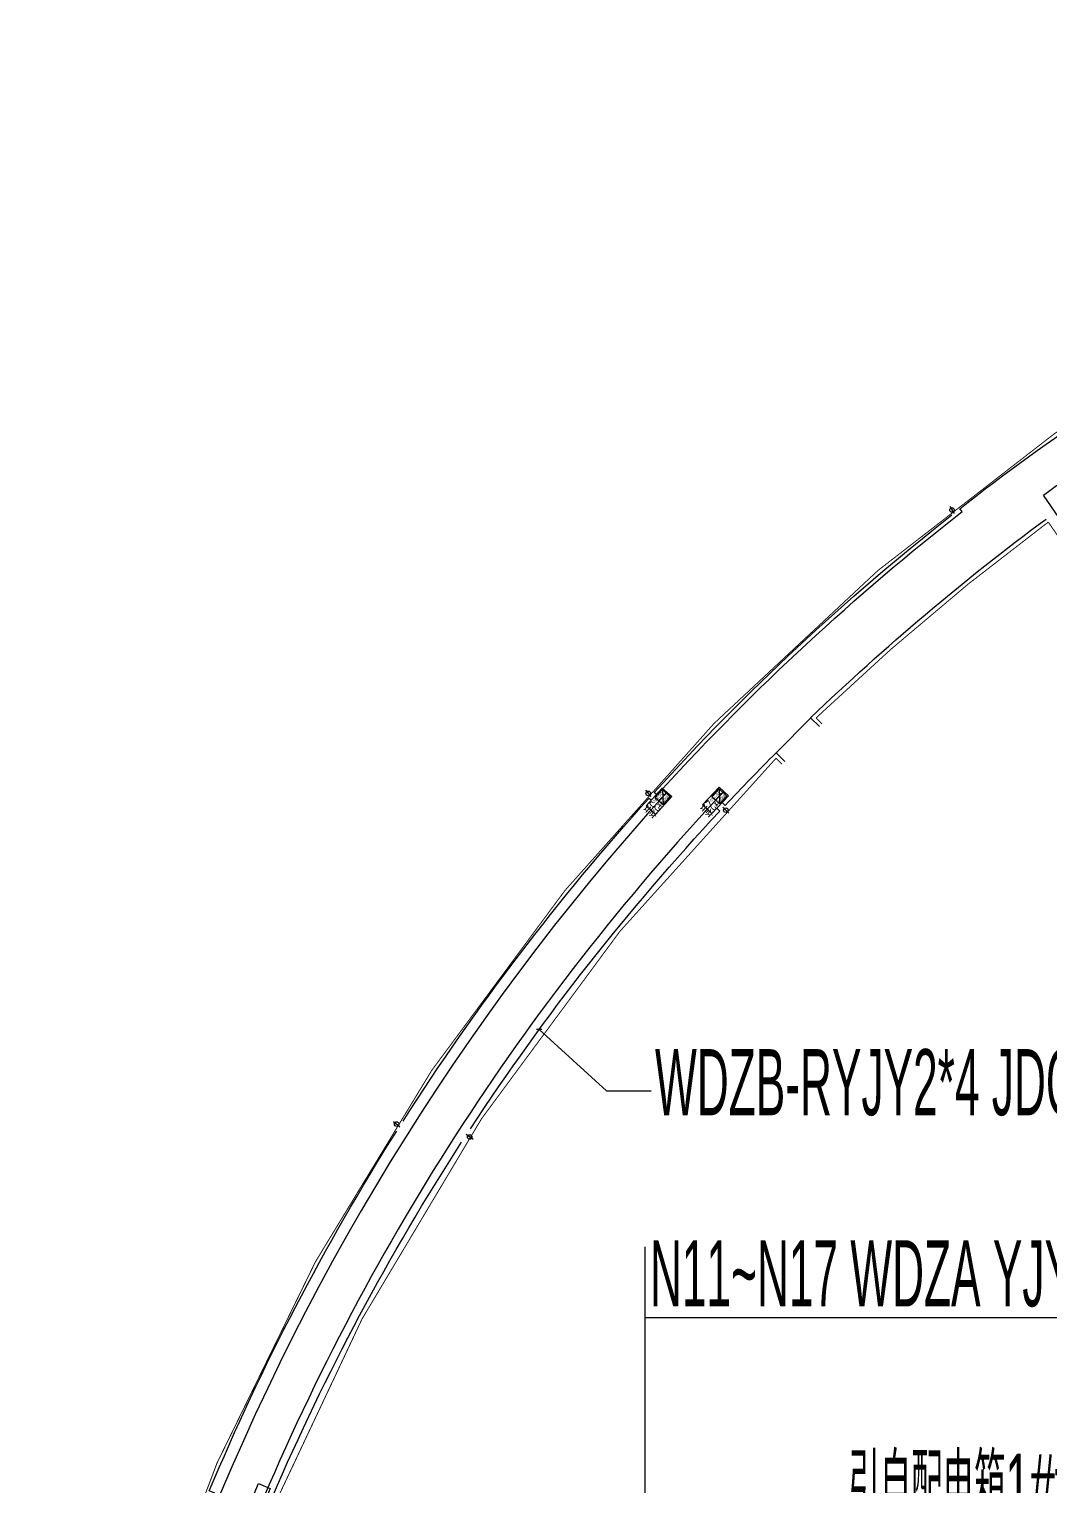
# Model space of a CAD drawing. Header units: inches. Extents: x -187843 to 1582678, y -554589 to 1835338.
# Drawn here: x 1287160 to 1341101, y -252145 to -175153 of the extents above; entities that cross this region are included whole.
import ezdxf
from ezdxf import colors
from ezdxf.entities.mleader import LeaderData, LeaderLine
from ezdxf.lldxf.tags import DXFTag
from ezdxf.math import Vec2, Vec3

# ---------------------------------------------------------------- set-up
doc = ezdxf.new("R2010")
doc.units = ezdxf.units.IN
doc.header["$MEASUREMENT"] = 0
doc.layers.get('0').update_dxf_attribs({"color": 253})
for name, color, linetype in [('0-LIGHT-TXT', 90, 'Continuous'), ('0-SL01', 1, 'Continuous'), ('0-开关电源', 3, 'Continuous'), ('LT-220V', 5, 'Continuous'), ('LT-24V', 4, 'Continuous')]:
    doc.layers.add(name, color=color, linetype=linetype)
doc.styles.add('SMDEI', font='smsim.shx', dxfattribs={"width": 0.75, "bigfont": 'smfs.shx'})
doc.styles.get("Standard").update_dxf_attribs({"font": 'arial.ttf'})
tags = doc.linetypes.add('SL01_LINE', pattern='A,0.3,-0.3,["SL01",Standard,S=0.2,R=-0.1,X=-0.1,Y=-0.1],-1.2', length=1.8).pattern_tags.tags
tags[6] = DXFTag(74, 10)

# ---------------------------------------------------------------- blocks, each defined once
blk = doc.blocks.new('LEDDR01')
at = {"layer": '0-开关电源'}
for p, q in [((-224, 0), (224, 448)), ((19, 205), (198, 205))]:
    blk.add_line(p, q, dxfattribs=at)
blk.add_lwpolyline([(-224, 0), (224, 0), (224, 448), (-224, 448)], close=True, dxfattribs=at)
for centre, start, end in [((-171, 187), 19.47122, 160.52878), ((-81, 219), 199.47122, 340.52878)]:
    blk.add_arc(centre, 47.5, start, end, dxfattribs=at)
at = {"color": 3}
for s, p in [('350W', (-219, 302)), ('DC24V', (-122, 21))]:
    blk.add_text(s, height=120, dxfattribs=at).set_placement(p)
blk = doc.blocks.new('分割')
at = {"layer": 'LT-220V'}
blk.add_lwpolyline([(-168, 141), (166, -144)], dxfattribs=at)
blk.add_circle((0, 0), 121, dxfattribs=at)
blk = doc.blocks.new('_Oblique')
at = {"color": 0, "linetype": 'ByBlock', "lineweight": -2}
blk.add_line((-0.5, -0.5), (0.5, 0.5), dxfattribs=at)

msp = doc.modelspace()

# ---------------------------------------------------------------- linework, layer by layer
at = {"layer": '0-LIGHT-TXT', "color": 7}
for points in [[(1321152, -215740), (1320292, -216688), (1319795, -216237), (1320654, -215289)], [(1324146, -215705), (1323273, -216641), (1322782, -216183), (1323654, -215247)], [(1299914, -252331), (1299414, -253509), (1298796, -253246), (1299296, -252069)]]:
    msp.add_lwpolyline(points, close=True, dxfattribs=at)
for points in [[(1319750, -260654), (1319750, -260654), (1319750, -239555)], [(1319750, -243288), (1351370, -243288)]]:
    msp.add_lwpolyline(points, dxfattribs=at)
at = {"layer": '0-SL01', "linetype": 'SL01_LINE', "const_width": 50}
for points in [[(1289708, -273464, -0.20838), (1351390, -190167, 0.200801), (1351858, -189553)], [(1329106, -211900), (1328786, -211583, -0.03127), (1341068, -201225), (1341749, -202214)], [(1293999, -334140, -0.063253), (1289993, -302603, -0.198348), (1326672, -213712), (1326991, -214029)]]:
    msp.add_lwpolyline(points, format="xyb", dxfattribs=at)
at = {"layer": 'LT-220V'}
for points in [[(1376181, -251261), (1340815, -199797, -0.136543), (1404747, -175664, -0.091749), (1450928, -179992), (1446516, -210096), (1450320, -210607), (1450970, -211090)], [(1320903, -215515, 0.189523), (1287170, -304485, 0.189523)], [(1323900, -215476, 0.090689), (1299002, -254166, 0.787238), (1298480, -255453, 0.082326), (1289524, -296309)]]:
    msp.add_lwpolyline(points, format="xyb", dxfattribs=at)
at = {"layer": 'LT-24V', "color": 4}
for points in [[(1320667, -215336, -0.04179), (1336508, -200674), (1336385, -200517, -0.035191), (1351490, -190340, 0.179801), (1352023, -189696, 0.179801)], [(1320343, -215632), (1320224, -215524, -0.041618), (1335970, -200842)], [(1328965, -212042), (1328499, -211581, -0.031669), (1340949, -201064, -0.031669)], [(1323812, -216063), (1323974, -216215, -0.007682), (1326671, -213429), (1327132, -213887)], [(1306939, -232906, -0.04152), (1319956, -215821), (1320074, -215928)], [(1310502, -233309, -0.042412), (1323701, -216507), (1323539, -216354)], [(1296986, -252578), (1296693, -252455, -0.041456), (1306603, -233436)], [(1299773, -252666), (1300034, -252777, -0.042191), (1310037, -234023)]]:
    msp.add_lwpolyline(points, format="xyb", dxfattribs=at)
msp.add_lwpolyline([(1326671, -213429), (1328503, -211577)], dxfattribs=at)

# ---------------------------------------------------------------- block references
at = {"layer": '0-开关电源', "color": 3}
for p, xscale, yscale, zscale, rotation in [((1320471, -215583), 1.249999999999999, 1.249999999999999, 1.249999999999999, 227.785449569097), ((1323467, -215539), 1.25, 1.25, 1.25, 227.0037330681915)]:
    msp.add_blockref('LEDDR01', p, dxfattribs=dict(at, xscale=xscale, yscale=yscale, zscale=zscale, rotation=rotation))
at = {"layer": 'LT-220V'}
for p, rotation in [((1335974, -200585), 340.7831030877943), ((1319909, -215576), 350.4979944117831), ((1324016, -216462), 175.0423382543109), ((1306603, -233064), 0.2128857357718822), ((1310461, -233745), 185.032799643568)]:
    msp.add_blockref('分割', p, dxfattribs=dict(at, rotation=rotation))

# ---------------------------------------------------------------- texts
at = {"layer": '0-LIGHT-TXT', "color": 7, "style": 'SMDEI', "width": 0.5}
for s, rotation, p in [('*3套', 227.78545, (1320200, -215790)), ('*2套', 227.00373, (1323193, -215742))]:
    msp.add_text(s, height=700, rotation=rotation, dxfattribs=at).set_placement(p)
for s, p in [('WDZB-RYJY2*4 JDG20 SCE/WC', (1320267, -232598)), ('N11~N17 WDZA YJY3*4 JDG25 SCE/WE', (1319996, -242707)), ('引自配电箱1#fgAL1 ', (1330494, -254001))]:
    msp.add_text(s, height=3500, dxfattribs=at).set_placement(p)

# ---------------------------------------------------------------- leaders
at = {"layer": '0-LIGHT-TXT', "color": 7}
ml = msp.add_multileader_mtext('Standard', dxfattribs=at)
ml.set_content('', color=7)
ml.set_leader_properties()
ml.set_arrow_properties(name='OBLIQUE')
ml.build(insert=Vec2(0, 0))
ml.multileader.update_dxf_attribs({"text_right_attachment_type": 6, "dogleg_length": 0.36, "arrow_head_size": 200})
ctx = ml.context
ctx.base_point, ctx.char_height, ctx.arrow_head_size, ctx.landing_gap_size, ctx.plane_origin = Vec3(1320072, -231302), 0.18, 200, 0.09, Vec3(1315109, -236674)
ctx.right_attachment = 6
notes = []
notes.append((ctx, [(0, (1, 1, 0), (1317697, -231302), (1, 0), 2375, [(0, [(1314143, -228060)], 0, [])])]))
ctx.mtext.insert, ctx.mtext.flow_direction = Vec3(1320072, -231302), 5
for ctx, leaders in notes:
    for number, flags, end, landing, length, lines in leaders:
        leader = LeaderData()
        leader.index, (leader.has_last_leader_line, leader.has_dogleg_vector, leader.attachment_direction) = number, flags
        leader.last_leader_point, leader.dogleg_vector, leader.dogleg_length = Vec3(end), Vec3(landing), length
        for number, points, colour, breaks in lines:
            line = LeaderLine()
            line.index, line.vertices, line.color, line.breaks = number, Vec3.list(points), colors.encode_raw_color(colour), breaks
            leader.lines.append(line)
        ctx.leaders.append(leader)

doc.saveas('drawing.dxf')
